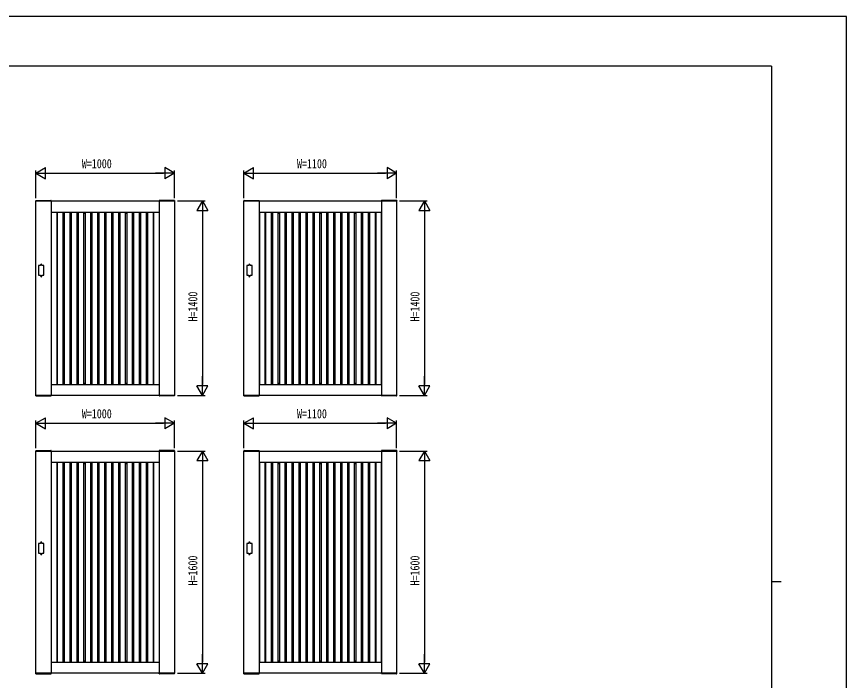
# Model space of a CAD drawing. Units: millimetres on the paper. Extents: x -297 to 297, y -210 to 210.
# Drawn here: x -1.9 to 297, y -28.9 to 210 of the extents above; entities that cross this region are included whole.
import ezdxf
from ezdxf.enums import TextEntityAlignment as Align

# ---------------------------------------------------------------- set-up
doc = ezdxf.new("R2010")
doc.units = ezdxf.units.MM
for name, color, linetype in [('0-2_YKK_A1', 4, 'Continuous'), ('0-3_YKK_D', 6, 'Continuous'), ('0-4_YKK_ZWAK', 7, 'Continuous')]:
    doc.layers.add(name, color=color, linetype=linetype)
doc.styles.add('ＭＳ ゴシック', font='')
doc.styles.get('ＭＳ ゴシック').set_extended_font_data('MS Gothic')

msp = doc.modelspace()

# ---------------------------------------------------------------- linework, layer by layer
at = {"layer": '0-2_YKK_A1'}
for p, q in [((4.983, 143.778), (4.976, 143.65)), ((4.976, 143.65), (10.526, 143.65)), ((5.033, 143.825), (10.47, 143.825)), ((10.501, 143.65), (10.501, 73.65)), ((10.52, 143.778), (10.526, 143.65)), ((49.483, 143.778), (49.476, 143.65)), ((55.026, 143.65), (49.476, 143.65)), ((49.501, 143.65), (49.501, 73.65)), ((54.97, 143.825), (49.533, 143.825)), ((55.02, 143.778), (55.026, 143.65)), ((79.983, 143.778), (79.976, 143.65)), ((79.976, 143.65), (85.526, 143.65)), ((80.033, 143.825), (85.47, 143.825)), ((85.501, 143.65), (85.501, 73.65)), ((85.52, 143.778), (85.526, 143.65)), ((129.483, 143.778), (129.476, 143.65)), ((135.026, 143.65), (129.476, 143.65)), ((129.501, 143.65), (129.501, 73.65)), ((134.97, 143.825), (129.533, 143.825)), ((135.02, 143.778), (135.026, 143.65)), ((10.501, 139.65), (49.501, 139.65)), ((10.501, 139.21), (10.541, 139.21)), ((10.541, 139.65), (10.541, 77.65)), ((12.541, 139.65), (12.541, 77.65)), ((12.541, 139.21), (12.751, 139.21)), ((12.751, 139.65), (12.751, 77.65)), ((14.751, 139.65), (14.751, 77.65)), ((14.751, 139.21), (15.251, 139.21)), ((15.251, 139.65), (15.251, 77.65)), ((17.251, 139.65), (17.251, 77.65)), ((17.251, 139.21), (17.751, 139.21)), ((17.751, 139.65), (17.751, 77.65)), ((19.751, 139.65), (19.751, 77.65)), ((19.751, 139.21), (20.251, 139.21)), ((20.251, 139.65), (20.251, 77.65)), ((22.251, 139.65), (22.251, 77.65)), ((22.251, 139.21), (22.751, 139.21)), ((22.751, 139.65), (22.751, 77.65)), ((24.751, 139.65), (24.751, 77.65)), ((24.751, 139.21), (25.251, 139.21)), ((25.251, 139.65), (25.251, 77.65)), ((27.251, 139.65), (27.251, 77.65)), ((27.251, 139.21), (27.751, 139.21)), ((27.751, 139.65), (27.751, 77.65)), ((29.751, 139.65), (29.751, 77.65)), ((29.751, 139.21), (30.251, 139.21)), ((30.251, 139.65), (30.251, 77.65)), ((32.251, 139.65), (32.251, 77.65)), ((32.251, 139.21), (32.751, 139.21)), ((32.751, 139.65), (32.751, 77.65)), ((34.751, 139.65), (34.751, 77.65)), ((34.751, 139.21), (35.251, 139.21)), ((35.251, 139.65), (35.251, 77.65)), ((37.251, 139.65), (37.251, 77.65)), ((37.251, 139.21), (37.751, 139.21)), ((37.751, 139.65), (37.751, 77.65)), ((39.751, 139.65), (39.751, 77.65)), ((39.751, 139.21), (40.251, 139.21)), ((40.251, 139.65), (40.251, 77.65)), ((42.251, 139.65), (42.251, 77.65)), ((42.251, 139.21), (42.751, 139.21)), ((42.751, 139.65), (42.751, 77.65)), ((44.751, 139.65), (44.751, 77.65)), ((44.751, 139.21), (45.251, 139.21)), ((45.251, 139.65), (45.251, 77.65)), ((47.251, 139.65), (47.251, 77.65)), ((47.251, 139.21), (47.461, 139.21)), ((47.461, 139.65), (47.461, 77.65)), ((49.461, 139.65), (49.461, 77.65)), ((49.461, 139.21), (49.501, 139.21)), ((85.501, 139.65), (129.501, 139.65)), ((85.501, 139.21), (85.541, 139.21)), ((85.541, 139.65), (85.541, 77.65)), ((87.541, 139.65), (87.541, 77.65)), ((87.541, 139.21), (87.751, 139.21)), ((87.751, 139.65), (87.751, 77.65)), ((89.751, 139.65), (89.751, 77.65)), ((89.751, 139.21), (90.251, 139.21)), ((90.251, 139.65), (90.251, 77.65)), ((92.251, 139.65), (92.251, 77.65)), ((92.251, 139.21), (92.751, 139.21)), ((92.751, 139.65), (92.751, 77.65)), ((94.751, 139.65), (94.751, 77.65)), ((94.751, 139.21), (95.251, 139.21)), ((95.251, 139.65), (95.251, 77.65)), ((97.251, 139.65), (97.251, 77.65)), ((97.251, 139.21), (97.751, 139.21)), ((97.751, 139.65), (97.751, 77.65)), ((99.751, 139.65), (99.751, 77.65)), ((99.751, 139.21), (100.251, 139.21)), ((100.251, 139.65), (100.251, 77.65)), ((102.251, 139.65), (102.251, 77.65)), ((102.251, 139.21), (102.751, 139.21)), ((102.751, 139.65), (102.751, 77.65)), ((104.751, 139.65), (104.751, 77.65)), ((104.751, 139.21), (105.251, 139.21)), ((105.251, 139.65), (105.251, 77.65)), ((107.251, 139.65), (107.251, 77.65)), ((107.251, 139.21), (107.751, 139.21)), ((107.751, 139.65), (107.751, 77.65)), ((109.751, 139.65), (109.751, 77.65)), ((109.751, 139.21), (110.251, 139.21)), ((110.251, 139.65), (110.251, 77.65)), ((112.251, 139.65), (112.251, 77.65)), ((112.251, 139.21), (112.751, 139.21)), ((112.751, 139.65), (112.751, 77.65)), ((114.751, 139.65), (114.751, 77.65)), ((114.751, 139.21), (115.251, 139.21)), ((115.251, 139.65), (115.251, 77.65)), ((117.251, 139.65), (117.251, 77.65)), ((117.251, 139.21), (117.751, 139.21)), ((117.751, 139.65), (117.751, 77.65)), ((119.751, 139.65), (119.751, 77.65)), ((119.751, 139.21), (120.251, 139.21)), ((120.251, 139.65), (120.251, 77.65)), ((122.251, 139.65), (122.251, 77.65)), ((122.251, 139.21), (122.751, 139.21)), ((122.751, 139.65), (122.751, 77.65)), ((124.751, 139.65), (124.751, 77.65)), ((124.751, 139.21), (125.251, 139.21)), ((125.251, 139.65), (125.251, 77.65)), ((127.251, 139.65), (127.251, 77.65)), ((127.251, 139.21), (127.461, 139.21)), ((127.461, 139.65), (127.461, 77.65)), ((129.461, 139.65), (129.461, 77.65)), ((129.461, 139.21), (129.501, 139.21)), ((6.701, 120.4), (6.701, 120.65)), ((7.201, 120.4), (7.201, 120.65)), ((81.701, 120.4), (81.701, 120.65)), ((82.201, 120.4), (82.201, 120.65)), ((6.701, 116.9), (6.701, 116.65)), ((7.201, 116.9), (7.201, 116.65)), ((81.701, 116.9), (81.701, 116.65)), ((82.201, 116.9), (82.201, 116.65)), ((10.501, 78.09), (10.541, 78.09)), ((12.541, 78.09), (12.751, 78.09)), ((14.751, 78.09), (15.251, 78.09)), ((17.251, 78.09), (17.751, 78.09)), ((19.751, 78.09), (20.251, 78.09)), ((22.251, 78.09), (22.751, 78.09)), ((24.751, 78.09), (25.251, 78.09)), ((27.251, 78.09), (27.751, 78.09)), ((29.751, 78.09), (30.251, 78.09)), ((32.251, 78.09), (32.751, 78.09)), ((34.751, 78.09), (35.251, 78.09)), ((37.251, 78.09), (37.751, 78.09)), ((39.751, 78.09), (40.251, 78.09)), ((42.251, 78.09), (42.751, 78.09)), ((44.751, 78.09), (45.251, 78.09)), ((47.251, 78.09), (47.461, 78.09)), ((49.461, 78.09), (49.501, 78.09)), ((85.501, 78.09), (85.541, 78.09)), ((87.541, 78.09), (87.751, 78.09)), ((89.751, 78.09), (90.251, 78.09)), ((92.251, 78.09), (92.751, 78.09)), ((94.751, 78.09), (95.251, 78.09)), ((97.251, 78.09), (97.751, 78.09)), ((99.751, 78.09), (100.251, 78.09)), ((102.251, 78.09), (102.751, 78.09)), ((104.751, 78.09), (105.251, 78.09)), ((107.251, 78.09), (107.751, 78.09)), ((109.751, 78.09), (110.251, 78.09)), ((112.251, 78.09), (112.751, 78.09)), ((114.751, 78.09), (115.251, 78.09)), ((117.251, 78.09), (117.751, 78.09)), ((119.751, 78.09), (120.251, 78.09)), ((122.251, 78.09), (122.751, 78.09)), ((124.751, 78.09), (125.251, 78.09)), ((127.251, 78.09), (127.461, 78.09)), ((129.461, 78.09), (129.501, 78.09)), ((10.501, 77.65), (49.501, 77.65)), ((85.501, 77.65), (129.501, 77.65)), ((4.976, 73.65), (10.526, 73.65)), ((4.983, 73.522), (4.976, 73.65)), ((5.033, 73.475), (10.47, 73.475)), ((10.52, 73.522), (10.526, 73.65)), ((55.026, 73.65), (49.476, 73.65)), ((49.483, 73.522), (49.476, 73.65)), ((54.97, 73.475), (49.533, 73.475)), ((55.02, 73.522), (55.026, 73.65)), ((79.976, 73.65), (85.526, 73.65)), ((79.983, 73.522), (79.976, 73.65)), ((80.033, 73.475), (85.47, 73.475)), ((85.52, 73.522), (85.526, 73.65)), ((135.026, 73.65), (129.476, 73.65)), ((129.483, 73.522), (129.476, 73.65)), ((134.97, 73.475), (129.533, 73.475)), ((135.02, 73.522), (135.026, 73.65)), ((5.033, 53.825), (10.47, 53.825)), ((54.97, 53.825), (49.533, 53.825)), ((80.033, 53.825), (85.47, 53.825)), ((134.97, 53.825), (129.533, 53.825)), ((4.983, 53.778), (4.976, 53.65)), ((4.976, 53.65), (10.526, 53.65)), ((10.501, 53.65), (10.501, -26.35)), ((10.52, 53.778), (10.526, 53.65)), ((49.483, 53.778), (49.476, 53.65)), ((55.026, 53.65), (49.476, 53.65)), ((49.501, 53.65), (49.501, -26.35)), ((55.02, 53.778), (55.026, 53.65)), ((79.983, 53.778), (79.976, 53.65)), ((79.976, 53.65), (85.526, 53.65)), ((85.501, 53.65), (85.501, -26.35)), ((85.52, 53.778), (85.526, 53.65)), ((129.483, 53.778), (129.476, 53.65)), ((135.026, 53.65), (129.476, 53.65)), ((129.501, 53.65), (129.501, -26.35)), ((135.02, 53.778), (135.026, 53.65)), ((10.501, 49.65), (49.501, 49.65)), ((10.501, 49.21), (10.541, 49.21)), ((10.541, 49.65), (10.541, -22.35)), ((12.541, 49.65), (12.541, -22.35)), ((12.541, 49.21), (12.751, 49.21)), ((12.751, 49.65), (12.751, -22.35)), ((14.751, 49.65), (14.751, -22.35)), ((14.751, 49.21), (15.251, 49.21)), ((15.251, 49.65), (15.251, -22.35)), ((17.251, 49.65), (17.251, -22.35)), ((17.251, 49.21), (17.751, 49.21)), ((17.751, 49.65), (17.751, -22.35)), ((19.751, 49.65), (19.751, -22.35)), ((19.751, 49.21), (20.251, 49.21)), ((20.251, 49.65), (20.251, -22.35)), ((22.251, 49.65), (22.251, -22.35)), ((22.251, 49.21), (22.751, 49.21)), ((22.751, 49.65), (22.751, -22.35)), ((24.751, 49.65), (24.751, -22.35)), ((24.751, 49.21), (25.251, 49.21)), ((25.251, 49.65), (25.251, -22.35)), ((27.251, 49.65), (27.251, -22.35)), ((27.251, 49.21), (27.751, 49.21)), ((27.751, 49.65), (27.751, -22.35)), ((29.751, 49.65), (29.751, -22.35)), ((29.751, 49.21), (30.251, 49.21)), ((30.251, 49.65), (30.251, -22.35)), ((32.251, 49.65), (32.251, -22.35)), ((32.251, 49.21), (32.751, 49.21)), ((32.751, 49.65), (32.751, -22.35)), ((34.751, 49.65), (34.751, -22.35)), ((34.751, 49.21), (35.251, 49.21)), ((35.251, 49.65), (35.251, -22.35)), ((37.251, 49.65), (37.251, -22.35)), ((37.251, 49.21), (37.751, 49.21)), ((37.751, 49.65), (37.751, -22.35)), ((39.751, 49.65), (39.751, -22.35)), ((39.751, 49.21), (40.251, 49.21)), ((40.251, 49.65), (40.251, -22.35)), ((42.251, 49.65), (42.251, -22.35)), ((42.251, 49.21), (42.751, 49.21)), ((42.751, 49.65), (42.751, -22.35)), ((44.751, 49.65), (44.751, -22.35)), ((44.751, 49.21), (45.251, 49.21)), ((45.251, 49.65), (45.251, -22.35)), ((47.251, 49.65), (47.251, -22.35)), ((47.251, 49.21), (47.461, 49.21)), ((47.461, 49.65), (47.461, -22.35)), ((49.461, 49.65), (49.461, -22.35)), ((49.461, 49.21), (49.501, 49.21)), ((85.501, 49.65), (129.501, 49.65)), ((85.501, 49.21), (85.541, 49.21)), ((85.541, 49.65), (85.541, -22.35)), ((87.541, 49.65), (87.541, -22.35)), ((87.541, 49.21), (87.751, 49.21)), ((87.751, 49.65), (87.751, -22.35)), ((89.751, 49.65), (89.751, -22.35)), ((89.751, 49.21), (90.251, 49.21)), ((90.251, 49.65), (90.251, -22.35)), ((92.251, 49.65), (92.251, -22.35)), ((92.251, 49.21), (92.751, 49.21)), ((92.751, 49.65), (92.751, -22.35)), ((94.751, 49.65), (94.751, -22.35)), ((94.751, 49.21), (95.251, 49.21)), ((95.251, 49.65), (95.251, -22.35)), ((97.251, 49.65), (97.251, -22.35)), ((97.251, 49.21), (97.751, 49.21)), ((97.751, 49.65), (97.751, -22.35)), ((99.751, 49.65), (99.751, -22.35)), ((99.751, 49.21), (100.251, 49.21)), ((100.251, 49.65), (100.251, -22.35)), ((102.251, 49.65), (102.251, -22.35)), ((102.251, 49.21), (102.751, 49.21)), ((102.751, 49.65), (102.751, -22.35)), ((104.751, 49.65), (104.751, -22.35)), ((104.751, 49.21), (105.251, 49.21)), ((105.251, 49.65), (105.251, -22.35)), ((107.251, 49.65), (107.251, -22.35)), ((107.251, 49.21), (107.751, 49.21)), ((107.751, 49.65), (107.751, -22.35)), ((109.751, 49.65), (109.751, -22.35)), ((109.751, 49.21), (110.251, 49.21)), ((110.251, 49.65), (110.251, -22.35)), ((112.251, 49.65), (112.251, -22.35)), ((112.251, 49.21), (112.751, 49.21)), ((112.751, 49.65), (112.751, -22.35)), ((114.751, 49.65), (114.751, -22.35)), ((114.751, 49.21), (115.251, 49.21)), ((115.251, 49.65), (115.251, -22.35)), ((117.251, 49.65), (117.251, -22.35)), ((117.251, 49.21), (117.751, 49.21)), ((117.751, 49.65), (117.751, -22.35)), ((119.751, 49.65), (119.751, -22.35)), ((119.751, 49.21), (120.251, 49.21)), ((120.251, 49.65), (120.251, -22.35)), ((122.251, 49.65), (122.251, -22.35)), ((122.251, 49.21), (122.751, 49.21)), ((122.751, 49.65), (122.751, -22.35)), ((124.751, 49.65), (124.751, -22.35)), ((124.751, 49.21), (125.251, 49.21)), ((125.251, 49.65), (125.251, -22.35)), ((127.251, 49.65), (127.251, -22.35)), ((127.251, 49.21), (127.461, 49.21)), ((127.461, 49.65), (127.461, -22.35)), ((129.461, 49.65), (129.461, -22.35)), ((129.461, 49.21), (129.501, 49.21)), ((6.701, 20.4), (6.701, 20.65)), ((7.201, 20.4), (7.201, 20.65)), ((81.701, 20.4), (81.701, 20.65)), ((82.201, 20.4), (82.201, 20.65)), ((6.701, 16.9), (6.701, 16.65)), ((7.201, 16.9), (7.201, 16.65)), ((81.701, 16.9), (81.701, 16.65)), ((82.201, 16.9), (82.201, 16.65)), ((10.501, -21.91), (10.541, -21.91)), ((10.501, -22.35), (49.501, -22.35)), ((12.541, -21.91), (12.751, -21.91)), ((14.751, -21.91), (15.251, -21.91)), ((17.251, -21.91), (17.751, -21.91)), ((19.751, -21.91), (20.251, -21.91)), ((22.251, -21.91), (22.751, -21.91)), ((24.751, -21.91), (25.251, -21.91)), ((27.251, -21.91), (27.751, -21.91)), ((29.751, -21.91), (30.251, -21.91)), ((32.251, -21.91), (32.751, -21.91)), ((34.751, -21.91), (35.251, -21.91)), ((37.251, -21.91), (37.751, -21.91)), ((39.751, -21.91), (40.251, -21.91)), ((42.251, -21.91), (42.751, -21.91)), ((44.751, -21.91), (45.251, -21.91)), ((47.251, -21.91), (47.461, -21.91)), ((49.461, -21.91), (49.501, -21.91)), ((85.501, -21.91), (85.541, -21.91)), ((85.501, -22.35), (129.501, -22.35)), ((87.541, -21.91), (87.751, -21.91)), ((89.751, -21.91), (90.251, -21.91)), ((92.251, -21.91), (92.751, -21.91)), ((94.751, -21.91), (95.251, -21.91)), ((97.251, -21.91), (97.751, -21.91)), ((99.751, -21.91), (100.251, -21.91)), ((102.251, -21.91), (102.751, -21.91)), ((104.751, -21.91), (105.251, -21.91)), ((107.251, -21.91), (107.751, -21.91)), ((109.751, -21.91), (110.251, -21.91)), ((112.251, -21.91), (112.751, -21.91)), ((114.751, -21.91), (115.251, -21.91)), ((117.251, -21.91), (117.751, -21.91)), ((119.751, -21.91), (120.251, -21.91)), ((122.251, -21.91), (122.751, -21.91)), ((124.751, -21.91), (125.251, -21.91)), ((127.251, -21.91), (127.461, -21.91)), ((129.461, -21.91), (129.501, -21.91)), ((4.976, -26.35), (10.526, -26.35)), ((4.983, -26.478), (4.976, -26.35)), ((5.033, -26.525), (10.47, -26.525)), ((10.52, -26.478), (10.526, -26.35)), ((55.026, -26.35), (49.476, -26.35)), ((49.483, -26.478), (49.476, -26.35)), ((54.97, -26.525), (49.533, -26.525)), ((55.02, -26.478), (55.026, -26.35)), ((79.976, -26.35), (85.526, -26.35)), ((79.983, -26.478), (79.976, -26.35)), ((80.033, -26.525), (85.47, -26.525)), ((85.52, -26.478), (85.526, -26.35)), ((135.026, -26.35), (129.476, -26.35)), ((129.483, -26.478), (129.476, -26.35)), ((134.97, -26.525), (129.533, -26.525)), ((135.02, -26.478), (135.026, -26.35))]:
    msp.add_line(p, q, dxfattribs=at)
for points in [[(5.001, 143.65), (55.001, 143.65), (55.001, 73.65), (5.001, 73.65)], [(80.001, 143.65), (135.001, 143.65), (135.001, 73.65), (80.001, 73.65)], [(5.001, 53.65), (55.001, 53.65), (55.001, -26.35), (5.001, -26.35)], [(80.001, 53.65), (135.001, 53.65), (135.001, -26.35), (80.001, -26.35)]]:
    msp.add_lwpolyline(points, close=True, dxfattribs=at)
for points in [[(6.701, 120.4), (6.001, 120.4), (6.001, 116.9), (6.701, 116.9)], [(7.201, 116.9), (7.901, 116.9), (7.901, 120.4), (7.201, 120.4)], [(81.701, 120.4), (81.001, 120.4), (81.001, 116.9), (81.701, 116.9)], [(82.201, 116.9), (82.901, 116.9), (82.901, 120.4), (82.201, 120.4)], [(6.701, 20.4), (6.001, 20.4), (6.001, 16.9), (6.701, 16.9)], [(7.201, 16.9), (7.901, 16.9), (7.901, 20.4), (7.201, 20.4)], [(81.701, 20.4), (81.001, 20.4), (81.001, 16.9), (81.701, 16.9)], [(82.201, 16.9), (82.901, 16.9), (82.901, 20.4), (82.201, 20.4)]]:
    msp.add_lwpolyline(points, dxfattribs=at)
for centre, radius, start, end in [((5.033, 143.775), 0.05, 90, 177), ((10.47, 143.775), 0.05, 3, 90), ((49.533, 143.775), 0.05, 90, 177), ((54.97, 143.775), 0.05, 3, 90), ((80.033, 143.775), 0.05, 90, 177), ((85.47, 143.775), 0.05, 3, 90), ((129.533, 143.775), 0.05, 90, 177), ((134.97, 143.775), 0.05, 3, 90), ((6.951, 120.65), 0.25, 0, 180), ((81.951, 120.65), 0.25, 0, 180), ((6.951, 116.65), 0.25, 180, 0), ((81.951, 116.65), 0.25, 180, 0), ((5.033, 73.525), 0.05, 183, 270), ((10.47, 73.525), 0.05, 270, 357), ((49.533, 73.525), 0.05, 183, 270), ((54.97, 73.525), 0.05, 270, 357), ((80.033, 73.525), 0.05, 183, 270), ((85.47, 73.525), 0.05, 270, 357), ((129.533, 73.525), 0.05, 183, 270), ((134.97, 73.525), 0.05, 270, 357), ((5.033, 53.775), 0.05, 90, 177), ((10.47, 53.775), 0.05, 3, 90), ((49.533, 53.775), 0.05, 90, 177), ((54.97, 53.775), 0.05, 3, 90), ((80.033, 53.775), 0.05, 90, 177), ((85.47, 53.775), 0.05, 3, 90), ((129.533, 53.775), 0.05, 90, 177), ((134.97, 53.775), 0.05, 3, 90), ((6.951, 20.65), 0.25, 0, 180), ((81.951, 20.65), 0.25, 0, 180), ((6.951, 16.65), 0.25, 180, 0), ((81.951, 16.65), 0.25, 180, 0), ((5.033, -26.475), 0.05, 183, 270), ((10.47, -26.475), 0.05, 270, 357), ((49.533, -26.475), 0.05, 183, 270), ((54.97, -26.475), 0.05, 270, 357), ((80.033, -26.475), 0.05, 183, 270), ((85.47, -26.475), 0.05, 270, 357), ((129.533, -26.475), 0.05, 183, 270), ((134.97, -26.475), 0.05, 270, 357)]:
    msp.add_arc(centre, radius, start, end, dxfattribs=at)
at = {"layer": '0-3_YKK_D'}
for p, q in [((5.001, 153.65), (8.465, 155.65)), ((8.465, 151.65), (8.465, 155.65)), ((55.001, 153.65), (51.537, 155.65)), ((51.537, 155.65), (51.537, 151.65)), ((80.001, 153.65), (83.465, 155.65)), ((83.465, 151.65), (83.465, 155.65)), ((135.001, 153.65), (131.537, 155.65)), ((131.537, 155.65), (131.537, 151.65)), ((5.001, 144.65), (5.001, 154.65)), ((5.001, 153.65), (8.465, 151.65)), ((5.001, 153.65), (11.93, 153.65)), ((9.001, 153.65), (51.001, 153.65)), ((55.001, 153.65), (48.073, 153.65)), ((55.001, 153.65), (51.537, 151.65)), ((55.001, 144.65), (55.001, 154.65)), ((80.001, 144.65), (80.001, 154.65)), ((80.001, 153.65), (83.465, 151.65)), ((80.001, 153.65), (86.93, 153.65)), ((84.001, 153.65), (131.001, 153.65)), ((135.001, 153.65), (128.073, 153.65)), ((135.001, 153.65), (131.537, 151.65)), ((135.001, 144.65), (135.001, 154.65)), ((56.001, 143.65), (66.001, 143.65)), ((65.001, 143.65), (63.001, 140.186)), ((65.001, 143.65), (67.001, 140.186)), ((65.001, 143.65), (65.001, 136.722)), ((136.001, 143.65), (146.001, 143.65)), ((145.001, 143.65), (143.001, 140.186)), ((145.001, 143.65), (147.001, 140.186)), ((145.001, 143.65), (145.001, 136.722)), ((63.001, 140.186), (67.001, 140.186)), ((65.001, 139.65), (65.001, 77.65)), ((143.001, 140.186), (147.001, 140.186)), ((145.001, 139.65), (145.001, 77.65)), ((65.001, 73.65), (65.001, 80.578)), ((145.001, 73.65), (145.001, 80.578)), ((65.001, 73.65), (63.001, 77.114)), ((67.001, 77.114), (63.001, 77.114)), ((65.001, 73.65), (67.001, 77.114)), ((145.001, 73.65), (143.001, 77.114)), ((147.001, 77.114), (143.001, 77.114)), ((145.001, 73.65), (147.001, 77.114)), ((56.001, 73.65), (66.001, 73.65)), ((136.001, 73.65), (146.001, 73.65)), ((5.001, 63.65), (8.465, 65.65)), ((5.001, 54.65), (5.001, 64.65)), ((5.001, 63.65), (8.465, 61.65)), ((5.001, 63.65), (11.93, 63.65)), ((8.465, 61.65), (8.465, 65.65)), ((9.001, 63.65), (51.001, 63.65)), ((55.001, 63.65), (48.073, 63.65)), ((55.001, 63.65), (51.537, 65.65)), ((51.537, 65.65), (51.537, 61.65)), ((55.001, 63.65), (51.537, 61.65)), ((55.001, 54.65), (55.001, 64.65)), ((80.001, 63.65), (83.465, 65.65)), ((80.001, 54.65), (80.001, 64.65)), ((80.001, 63.65), (83.465, 61.65)), ((80.001, 63.65), (86.93, 63.65)), ((83.465, 61.65), (83.465, 65.65)), ((84.001, 63.65), (131.001, 63.65)), ((135.001, 63.65), (128.073, 63.65)), ((135.001, 63.65), (131.537, 65.65)), ((131.537, 65.65), (131.537, 61.65)), ((135.001, 63.65), (131.537, 61.65)), ((135.001, 54.65), (135.001, 64.65)), ((56.001, 53.65), (66.001, 53.65)), ((65.001, 53.65), (63.001, 50.186)), ((65.001, 53.65), (67.001, 50.186)), ((65.001, 53.65), (65.001, 46.722)), ((136.001, 53.65), (146.001, 53.65)), ((145.001, 53.65), (143.001, 50.186)), ((145.001, 53.65), (147.001, 50.186)), ((145.001, 53.65), (145.001, 46.722)), ((63.001, 50.186), (67.001, 50.186)), ((65.001, 49.65), (65.001, -22.35)), ((143.001, 50.186), (147.001, 50.186)), ((145.001, 49.65), (145.001, -22.35)), ((65.001, -26.35), (65.001, -19.422)), ((145.001, -26.35), (145.001, -19.422)), ((65.001, -26.35), (63.001, -22.886)), ((67.001, -22.886), (63.001, -22.886)), ((65.001, -26.35), (67.001, -22.886)), ((145.001, -26.35), (143.001, -22.886)), ((147.001, -22.886), (143.001, -22.886)), ((145.001, -26.35), (147.001, -22.886)), ((56.001, -26.35), (66.001, -26.35)), ((136.001, -26.35), (146.001, -26.35))]:
    msp.add_line(p, q, dxfattribs=at)
at = {"layer": '0-4_YKK_ZWAK'}
for p, q in [((270.001, 192.15), (-275.999, 192.15)), ((270.001, 192.15), (270.001, -178.85)), ((270.001, 6.65), (273.501, 6.65))]:
    msp.add_line(p, q, dxfattribs=at)
msp.add_lwpolyline([(-297, -210), (297, -210), (297, 210), (-297, 210)], close=True, dxfattribs=at)

# ---------------------------------------------------------------- texts
at = {"layer": '0-3_YKK_D', "style": 'ＭＳ ゴシック', "width": 0.8}
for s, p in [('W=1000', (21.601, 154.45)), ('W=1100', (99.101, 154.45)), ('W=1000', (21.601, 64.45)), ('W=1100', (99.101, 64.45))]:
    msp.add_text(s, height=3.299, dxfattribs=at).set_placement(p, align=Align.BOTTOM_LEFT)
for s, p in [('H=1400', (64.201, 100.25)), ('H=1400', (144.201, 100.25)), ('H=1600', (64.201, 5.25)), ('H=1600', (144.201, 5.25))]:
    msp.add_text(s, height=3.299, rotation=90, dxfattribs=at).set_placement(p, align=Align.BOTTOM_LEFT)

doc.saveas('drawing.dxf')
